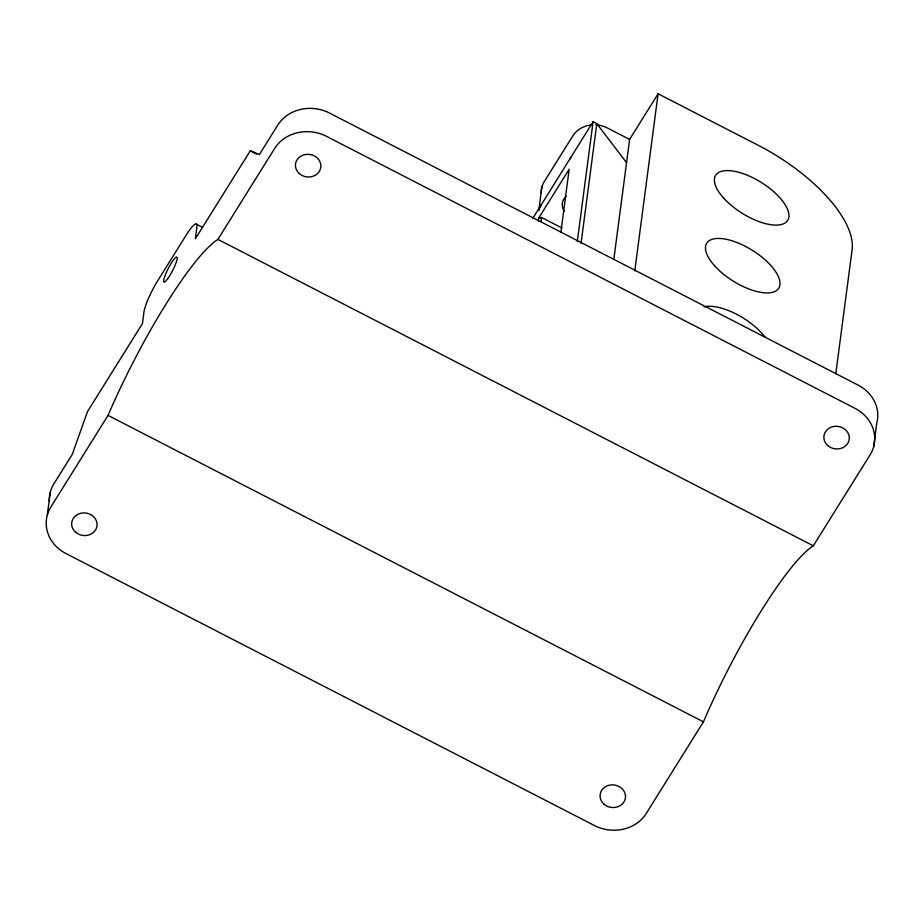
<?xml version="1.0" encoding="UTF-8"?>
<svg xmlns="http://www.w3.org/2000/svg" width="924" height="924" viewBox="0 0 924 924"><rect width="100%" height="100%" fill="white"/><g stroke="black" fill="none" stroke-linecap="round" stroke-linejoin="round"><path stroke-width="1.39" d="M47.274 515.188L50.335 491.926M541.868 187.075L538.808 210.337A25.491 22.638 7.5 0 1 541.198 204.885M538.276 220.998L538.657 218.145L569.172 169.254L560.926 231.878M540.967 221.748L541.533 217.475L562.058 228.043M577.315 241.499L593.081 121.76L596.8 123.677L626.541 162.67M581.034 243.416L596.8 123.677M613.79 259.598L629.614 139.409L658.096 93.774L758.569 145.484A114.715 48.949 32 0 1 852.147 249.538L835.781 373.862M634.765 270.94L658.096 93.774M873.665 446.685L876.726 423.411A38.242 33.945 7.5 0 0 857.946 385.019L329.533 113.063A38.242 33.945 7.5 0 0 277.731 125.167L259.413 154.504L250.277 150.808L195.345 238.819L196.87 227.189A25.491 4.401 -62.8 0 0 186.198 235.112L157.715 280.746A25.491 4.401 -62.8 0 0 143.971 311.942L142.446 323.573L87.514 411.584L72.245 454.412L53.927 483.749A38.242 33.945 7.5 0 0 49.261 500.727M108.039 415.407L50.866 507.01A38.242 33.945 7.5 0 0 66.054 553.58L594.467 825.536A38.242 33.945 7.5 0 0 646.269 813.443L703.441 721.84A154.551 26.646 -62.8 0 1 813.305 545.807L870.073 454.862A38.242 33.945 7.5 0 0 854.885 408.281L326.472 136.325A38.242 33.945 7.5 0 0 274.671 148.429L217.902 239.385A154.551 26.646 -62.8 0 0 108.039 415.407L703.441 721.84M532.894 218.191L593.081 121.76M538.657 218.145L541.533 217.475M629.614 139.409L607.287 127.916A25.491 22.638 7.5 0 0 595.807 124.832M250.277 150.808L256.687 154.1M196.004 223.989L202.379 227.269M217.902 239.385L813.305 545.807M541.152 192.943A25.491 22.638 7.5 0 1 544.259 181.624L572.753 135.99A25.491 22.638 7.5 0 1 591.834 124.902M569.681 159.251A25.491 22.638 7.5 0 1 571.078 157.265M564.287 211.342A14.022 12.451 7.5 0 1 566.112 196.304M703.984 306.907A42.492 18.133 32 0 1 765.268 337.422M167.868 278.528A14.022 2.414 -62.8 0 0 177.131 257.519A14.022 2.414 -62.8 0 0 166.274 272.649A14.022 2.414 -62.8 0 0 167.868 278.528M827.789 445.587A12.751 11.319 7.5 0 0 848.937 440.644A12.751 11.319 7.5 0 0 832.998 426.645A12.751 11.319 7.5 0 0 827.789 445.587M603.996 804.157A12.751 11.319 7.5 0 0 625.144 799.225A12.751 11.319 7.5 0 0 609.205 785.227A12.751 11.319 7.5 0 0 603.996 804.157M299.376 173.631A12.751 11.319 7.5 0 0 320.524 168.688A12.751 11.319 7.5 0 0 304.573 154.689A12.751 11.319 7.5 0 0 299.376 173.631M75.572 532.201A12.751 11.319 7.5 0 0 96.72 527.269A12.751 11.319 7.5 0 0 80.781 513.27A12.751 11.319 7.5 0 0 75.572 532.201M723.561 197.99A42.492 18.133 32 0 0 786.959 221.344A42.492 18.133 32 0 0 744.513 174.139A42.492 18.133 32 0 0 723.561 197.99M714.622 265.835A42.492 18.133 32 0 0 778.031 289.189A42.492 18.133 32 0 0 735.573 241.996A42.492 18.133 32 0 0 714.622 265.835"/></g></svg>
